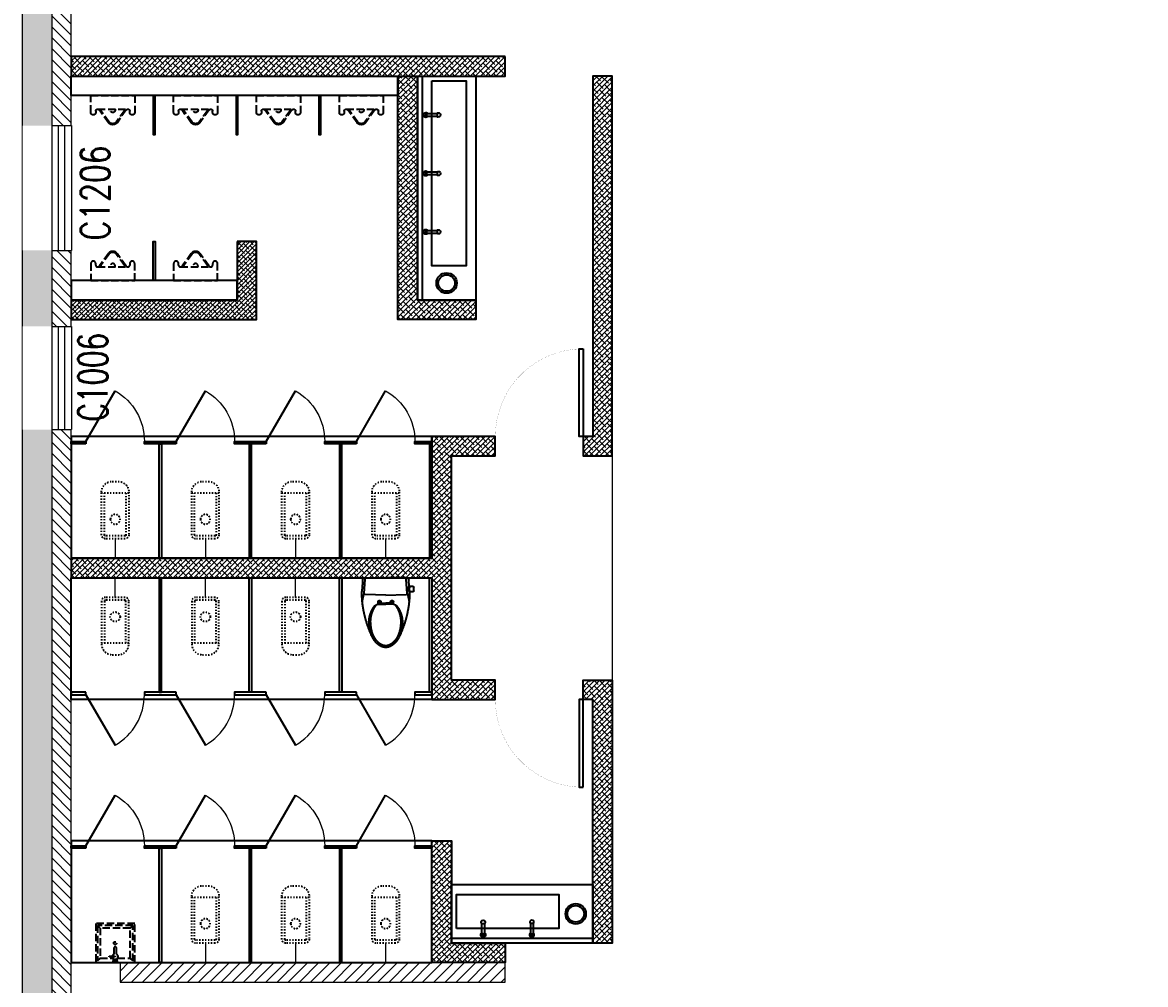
# Model space of a CAD drawing. Header units: millimetres. Extents: x -162958 to 167200, y -450 to 146301.
# Drawn here: x -2 to 11520, y 15575 to 25450 of the extents above; entities that cross this region are included whole.
import ezdxf

# ---------------------------------------------------------------- set-up
doc = ezdxf.new("R2010")
doc.units = ezdxf.units.MM
doc.set_wipeout_variables(frame=1)
for name, pattern in [('ACAD_ISO03W100', [30, 12, -18]), ('DASH', [0.35, 0.25, -0.1]), ('Xr_MB nha xuong CM2$0$DASHED', [0.75, 0.5, -0.25])]:
    doc.linetypes.add(name, pattern=pattern)
doc.layers.get('0').update_dxf_attribs({"lineweight": 5})
doc.layers.get('Defpoints').update_dxf_attribs({"color": 6, "lineweight": 5})
for name, color, linetype in [('0-卫生间', 210, 'Continuous'), ('WIPEOUT', 250, 'Continuous'), ('Xr_MB nha xuong CM2$0$0-TEXT', 30, 'Continuous'), ('Xr_MB nha xuong CM2$0$Xr_MB bao ve$0$$AUDIT_BAD_LAYER1', 7, 'Continuous')]:
    doc.layers.add(name, color=color, linetype=linetype)
for name, color, linetype, lineweight in [('CJSC.3-Net thay', 140, 'Continuous', 5), ('CJSC.6-Hatch', 251, 'Continuous', 5), ('CJSC.8-Cua', 15, 'Continuous', 5), ('WINDOW_TEXT', 7, 'Continuous', 5), ('Xr_MB nha xuong CM2$0$A-Solid-Wall H', 9, 'Continuous', 18), ('Xr_MB nha xuong CM2$0$A-Solid-WallC', 2, 'Continuous', 5), ('Xr_MB nha xuong CM2$0$A-Solid-WallL', 6, 'Continuous', 5), ('Xr_MB nha xuong CM2$0$CJSC.4-Net manh', 8, 'Continuous', 5)]:
    doc.layers.add(name, color=color, linetype=linetype, lineweight=lineweight)
doc.styles.add('_TCH_WINDOW', font='SIMPLEX', dxfattribs={"bigfont": 'GBCBIG'})
pattern_1 = [(225, (2194615.535, 586811.235), (26.5165043, -26.5165043), []), (315, (2194615.535, 586811.235), (79.5495129, -26.5165043), [93.75, -56.25])]
pattern_2 = [(225, (2194615.535, 586511.235), (26.5165043, -26.5165043), []), (315, (2194615.535, 586511.235), (79.5495129, -26.5165043), [93.75, -56.25])]

# ---------------------------------------------------------------- blocks, each defined once
blk = doc.blocks.new('Xr_MB nha xuong CM2$0$20261F 幕墙')
at = {"layer": 'Xr_MB nha xuong CM2$0$A-Solid-Wall H'}
h = blk.add_hatch(dxfattribs=at)
h.set_pattern_fill('ANSI31', color=256, scale=25, angle=-90)
h.paths.add_polyline_path([(3162103, 2258334), (3162103, 2303384), (3161903, 2303384), (3161903, 2258334)])
h = blk.add_hatch(dxfattribs=at)
h.set_pattern_fill('GOST_WOOD', color=256, scale=25, angle=-90)
h.paths.add_polyline_path([(3161903, 2297634), (3161903, 2258334), (3205053, 2258334), (3205053, 2262033), (3205353, 2262033), (3205353, 2258034), (3161603, 2258034), (3161603, 2297634)])
h = blk.add_hatch(dxfattribs=at)
h.set_pattern_fill('ANSI31', color=256, scale=650)
h.set_pattern_definition([(45, (2194615.53, 818061.31), (-57.452426, 57.452426), [])])
h.paths.add_polyline_path([(3162603, 2273634), (3166553, 2273634), (3166553, 2273834), (3162603, 2273834)])
at = {"layer": 'Xr_MB nha xuong CM2$0$A-Solid-WallC', "linetype": 'ByBlock', "lineweight": 0, "ltscale": 0.1}
blk.add_lwpolyline([(3162103, 2258334), (3162103, 2303384), (3161903, 2303384), (3161903, 2258334)], close=True, dxfattribs=at)
at = {"layer": 'Xr_MB nha xuong CM2$0$A-Solid-WallC'}
blk.add_lwpolyline([(3162603, 2273634), (3166553, 2273634), (3166553, 2273834), (3162603, 2273834)], close=True, dxfattribs=at)
at = {"layer": 'Xr_MB nha xuong CM2$0$A-Solid-WallL'}
blk.add_lwpolyline([(3161903, 2297634), (3161903, 2258334), (3205053, 2258334), (3205053, 2262033), (3205353, 2262033), (3205353, 2258034), (3161603, 2258034), (3161603, 2297634)], close=True, dxfattribs=at)
blk = doc.blocks.new('$TCHSYS$APDOOR2D')
at = {"color": 0}
blk.add_line((0.5, 0), (0, 0.866), dxfattribs=at)
at = {"color": 0, "lineweight": 13}
blk.add_arc((0.5, 0), 1, 120, 180, dxfattribs=at)
blk = doc.blocks.new('a7sd58a')
at = {"color": 0, "linetype": 'ACAD_ISO03W100'}
for p, q in [((1723796, -215571, 0), (1723796, -215771, 0)), ((1724235, -215561, 0), (1723806, -215561, 0)), ((1723806, -215781, 0), (1724235, -215781, 0))]:
    blk.add_line(p, q, dxfattribs=at)
at = {"color": 0, "linetype": 'ACAD_ISO03W100', "elevation": 0}
blk.add_lwpolyline([(1723766, -215571), (1723766, -215771, 0.414214), (1723806, -215811), (1724245, -215811, 0.414214), (1724355, -215701), (1724355, -215641, 0.414214), (1724245, -215531), (1723806, -215531, 0.414214)], format="xyb", close=True, dxfattribs=at)
blk.add_lwpolyline([(1724235, -215531), (1724235, -215811)], dxfattribs=at)
at = {"color": 8, "linetype": 'ACAD_ISO03W100'}
blk.add_circle((1723966, -215671, 0), 50, dxfattribs=at)
at = {"color": 0, "linetype": 'ACAD_ISO03W100'}
for centre, start, end in [((1723806, -215571, 0), 90, 180), ((1723806, -215771, 0), 180, 270)]:
    blk.add_arc(centre, 10, start, end, dxfattribs=at)
at = {"layer": 'Defpoints', "color": 250, "elevation": 0}
blk.add_lwpolyline([(1723766, -215671), (1723566, -215671)], dxfattribs=at)
blk = doc.blocks.new('*U254')
at = {"linetype": 'ACAD_ISO03W100', "const_width": 1}
blk.add_lwpolyline([(0, 900, -0.414214), (900, 0, -0.414214)], format="xyb", dxfattribs=at)
blk.add_lwpolyline([(0, 900), (0, 0), (40, 0), (40, 900)], close=True)
blk = doc.blocks.new('A$C93cd1ec7')
at = {"color": 0, "linetype": 'DASH', "ltscale": 300}
for p, q in [((181, 279), (86, 148)), ((189, 273), (104, 156)), ((346, 156), (261, 273)), ((364, 148), (269, 279)), ((0, 175), (0, 0)), ((50, 160), (50, 175)), ((72, 140), (378, 140)), ((400, 175), (400, 160)), ((450, 0), (450, 175)), ((0, 0), (450, 0))]:
    blk.add_line(p, q, dxfattribs=at)
for centre, radius, start, end in [((222, 250), 50, 105.1321, 143.9726), ((222, 250), 40, 105.1321, 143.9726), ((225, 237), 62.5, 74.8679, 105.1321), ((225, 237), 52.5, 74.8679, 105.1321), ((228, 250), 40, 36.0274, 74.8679), ((228, 250), 50, 36.0274, 74.8679), ((25, 175), 25, 0, 180), ((70, 160), 20, 180, 323.9726), ((112, 150), 10, 143.9726, 270), ((225, 150), 25, 336.4218, 203.5782), ((338, 150), 10, 270, 36.0274), ((380, 160), 20, 216.0274, 0), ((425, 175), 25, 0, 180)]:
    blk.add_arc(centre, radius, start, end, dxfattribs=at)
blk = doc.blocks.new('A$C09d8e9ca')
for p, q in [((10, 172), (10, 132)), ((40, 172), (40, 132))]:
    blk.add_line(p, q)
blk.add_lwpolyline([(40, 38), (40, 132, 3), (10, 132), (10, 38, 2.539565)], format="xyb", close=True)
blk.add_lwpolyline([(10, 38), (10, 35), (40, 35), (40, 38)])
for centre, radius in [((25, 152), 10), ((25, 151), 8.04)]:
    blk.add_circle(centre, radius)
blk = doc.blocks.new('20240511twr3r433')
at = {"color": 0, "linetype": 'ACAD_ISO03W100', "ltscale": 0.5}
for points in [[(15220.827, -20729.075, -0.10708), (15221.277, -20728.974, -1.007096)], [(15221.256, -20728.999, 0.039573), (15221.175, -20728.98, -12.874441)], [(15221.242, -20729.219), (15221.247, -20729.008, -0.329174), (15221.259, -20728.999), (15221.406, -20729.008, -0.290353), (15221.418, -20729.018, -0.160174)], [(15221.277, -20728.974), (15221.277, -20728.938, -0.414214), (15221.284, -20728.931), (15221.321, -20728.931, -0.414214), (15221.328, -20728.938), (15221.328, -20728.978)], [(15221.277, -20728.987), (15221.277, -20728.974, -0.414214)], [(15221.277, -20728.974, 0.00001), (15221.277, -20728.974, -0.438582)], [(15221.277, -20728.987), (15221.282, -20728.98, -0.244735), (15221.288, -20728.977), (15221.317, -20728.977, -0.227838), (15221.322, -20728.98), (15221.328, -20728.987)], [(15221.328, -20728.978, 0.001518), (15221.394, -20728.983, -0.438582), (15221.418, -20729.014), (15221.418, -20729.219)], [(15220.827, -20729.075, 0.042781), (15220.783, -20729.098, 0.107173), (15220.722, -20729.158, 0.145045), (15220.704, -20729.219, 0.145045)], [(15220.973, -20729.065, 0.064636), (15220.87, -20729.078, 0.077501), (15220.792, -20729.112, 0.107173), (15220.737, -20729.168, 0.145045), (15220.721, -20729.219, 0.145045)], [(15220.973, -20729.048, 0.064636), (15220.866, -20729.062, 0.034605), (15220.827, -20729.075, 0.107173)], [(15220.973, -20729.048, -0.165444), (15221.139, -20729.113), (15221.139, -20729.123)], [(15220.973, -20729.065, -0.161886), (15221.143, -20729.126, -0.137949), (15221.149, -20729.141), (15221.149, -20729.219)], [(15220.827, -20729.364, -0.042781), (15220.783, -20729.341, -0.107173), (15220.722, -20729.281, -0.145045), (15220.704, -20729.219, -0.145045)], [(15220.973, -20729.374, -0.064636), (15220.87, -20729.361, -0.077501), (15220.792, -20729.326, -0.107173), (15220.737, -20729.271, -0.145045), (15220.721, -20729.219, -0.145045)], [(15220.973, -20729.374, 0.161886), (15221.143, -20729.313, 0.137949), (15221.149, -20729.298), (15221.149, -20729.219)], [(15221.149, -20729.141), (15221.177, -20729.141, -0.645184), (15221.177, -20729.169), (15221.164, -20729.169)], [(15221.149, -20729.151), (15221.159, -20729.151, -0.414214), (15221.164, -20729.156), (15221.164, -20729.173, -0.414214), (15221.159, -20729.178), (15221.149, -20729.178)], [(15221.242, -20729.219), (15221.247, -20729.431, 0.329174), (15221.259, -20729.44), (15221.406, -20729.431, 0.290353), (15221.418, -20729.421, 0.160174)], [(15221.277, -20729.465, -0.002703), (15221.394, -20729.456, 0.438582), (15221.418, -20729.425), (15221.418, -20729.219)], [(15220.973, -20729.391, -0.064636), (15220.866, -20729.377, -0.034605), (15220.827, -20729.364, -0.107173)], [(15220.827, -20729.364, 0.10708), (15221.277, -20729.465, 1.007096)], [(15220.973, -20729.391, 0.165444), (15221.139, -20729.326), (15221.139, -20729.316)], [(15221.149, -20729.288), (15221.159, -20729.288, 0.414214), (15221.164, -20729.283), (15221.164, -20729.266, 0.414214), (15221.159, -20729.261), (15221.149, -20729.261)], [(15221.149, -20729.298), (15221.177, -20729.298, 0.645184), (15221.177, -20729.27), (15221.164, -20729.27)], [(15221.256, -20729.44, -0.039573), (15221.175, -20729.459, 12.874441)]]:
    blk.add_lwpolyline(points, format="xyb", dxfattribs=at)
for points in [[(15221.328, -20728.978), (15221.328, -20728.987), (15221.277, -20728.987)], [(15221.158, -20729.178), (15221.158, -20729.219)], [(15221.158, -20729.261), (15221.158, -20729.219)]]:
    blk.add_lwpolyline(points, dxfattribs=at)
blk = doc.blocks.new('A$C5DCF748B')
at = {"color": 0, "linetype": 'DASH', "ltscale": 300}
for p, q in [((0, 232), (0, 168)), ((10, 223), (10, 216)), ((10, 184), (10, 216)), ((10, 216), (38, 216)), ((10, 184), (10, 177)), ((38, 184), (10, 184)), ((149, 213), (88, 213)), ((88, 187), (149, 187))]:
    blk.add_line(p, q, dxfattribs=at)
for points in [[(0, 0), (400, 0), (400, 400), (0, 400)], [(59, 201), (59, 262), (66, 262), (66, 201)]]:
    blk.add_lwpolyline(points, close=True, dxfattribs=at)
for points in [[(20, 20), (380, 20), (380, 380), (20, 380), (20, 400), (0, 400), (0, 0), (20, 0), (20, 20)], [(45, 355), (20, 380)], [(45, 176), (45, 45), (355, 45), (355, 355), (45, 355), (45, 224)], [(355, 355), (380, 380)], [(20, 20), (45, 45)], [(355, 45), (380, 20)]]:
    blk.add_lwpolyline(points, dxfattribs=at)
for points in [[(34, 200, -0.391834), (59, 229, -0.391834)], [(34, 200, 0.83424), (88, 187)], [(66, 229, -0.264362), (88, 213)]]:
    blk.add_lwpolyline(points, format="xyb", dxfattribs=at)
blk.add_circle((200, 200), 14.6, dxfattribs=at)
for centre, radius, start, end in [((0, 222), 9.75, 4.3993, 91.6263), ((0, 178), 9.75, 268.3737, 355.6007), ((149, 200), 12.7, 270, 90)]:
    blk.add_arc(centre, radius, start, end, dxfattribs=at)
blk = doc.blocks.new('xishoujianE')
at = {"layer": 'CJSC.6-Hatch'}
h = blk.add_hatch(dxfattribs=at)
h.set_pattern_fill('ANSI38', color=251, scale=300, angle=180)
h.set_pattern_definition(pattern_1)
h.paths.add_polyline_path([(3166553, 2283134), (3162103, 2283134), (3162103, 2282934), (3166553, 2282934)])
h = blk.add_hatch(dxfattribs=at)
h.set_pattern_fill('ANSI38', color=251, scale=300, angle=180)
h.set_pattern_definition([(225, (2194565.535, 586511.235), (26.5165043, -26.5165043), []), (315, (2194565.535, 586511.235), (79.5495129, -26.5165043), [93.75, -56.25])])
h.paths.add_polyline_path([(3166253, 2280634), (3166253, 2280434), (3165453, 2280434), (3165453, 2282934), (3165653, 2282934), (3165653, 2280634)])
h = blk.add_hatch(dxfattribs=at)
h.set_pattern_fill('ANSI38', color=251, scale=300, angle=180)
h.set_pattern_definition(pattern_2)
h.paths.add_polyline_path([(3167353, 2279234), (3167353, 2279034), (3167653, 2279034), (3167653, 2282934), (3167453, 2282934), (3167453, 2279234)])
h = blk.add_hatch(dxfattribs=at)
h.set_pattern_fill('ANSI38', color=251, scale=10, angle=180)
h.set_pattern_definition([(225, (2194615.535, 586511.235), (22.4506403, -22.4506403), []), (315, (2194615.535, 586511.235), (67.3519209, -22.4506403), [79.375, -47.625])])
h.paths.add_polyline_path([(3163803, 2281234), (3163803, 2280634), (3162103, 2280634), (3162103, 2280434), (3164003, 2280434), (3164003, 2281234)])
h = blk.add_hatch(dxfattribs=at)
h.set_pattern_fill('ANSI38', color=251, scale=300, angle=180)
h.set_pattern_definition(pattern_2)
h.paths.add_polyline_path([(3165803, 2277984), (3162103, 2277984), (3162103, 2277784), (3165803, 2277784), (3165803, 2276534), (3166453, 2276534), (3166453, 2276734), (3166003, 2276734), (3166003, 2279034), (3166453, 2279034), (3166453, 2279234), (3165803, 2279234)])
h = blk.add_hatch(dxfattribs=at)
h.set_pattern_fill('ANSI38', color=251, scale=300, angle=180)
h.set_pattern_definition(pattern_1)
h.paths.add_polyline_path([(3167353, 2276534), (3167353, 2276734), (3167653, 2276734), (3167653, 2274034), (3167453, 2274034), (3167453, 2276534)])
h = blk.add_hatch(dxfattribs=at)
h.set_pattern_fill('ANSI38', color=251, scale=300, angle=180)
h.set_pattern_definition([(225, (2194615.534, 586811.235), (26.5165043, -26.5165043), []), (315, (2194615.534, 586811.235), (79.5495129, -26.5165043), [93.75, -56.25])])
h.paths.add_polyline_path([(3166553, 2274034), (3166553, 2273834), (3165803, 2273834), (3165803, 2275084), (3166003, 2275084), (3166003, 2274034)])
at = {"layer": '0-卫生间', "ltscale": 1000}
for points in [[(3166553, 2283134), (3162103, 2283134), (3162103, 2282934), (3166553, 2282934)], [(3165803, 2277984), (3162103, 2277984), (3162103, 2277784), (3165803, 2277784), (3165803, 2276534), (3166453, 2276534), (3166453, 2276734), (3166003, 2276734), (3166003, 2279034), (3166453, 2279034), (3166453, 2279234), (3165803, 2279234)], [(3165803, 2279234), (3162103, 2279234), (3162103, 2277984), (3165803, 2277984)], [(3165803, 2276534), (3162103, 2276534), (3162103, 2277784), (3165803, 2277784)], [(3165803, 2275084), (3162103, 2275084), (3162103, 2273834), (3165803, 2273834)]]:
    blk.add_lwpolyline(points, close=True, dxfattribs=at)
at = {"layer": '0-卫生间'}
for points in [[(3162103, 2282934), (3165453, 2282934), (3165453, 2282734), (3162103, 2282734)], [(3166253, 2280634), (3166253, 2280434), (3165453, 2280434), (3165453, 2282934), (3165653, 2282934), (3165653, 2280634)], [(3165653, 2282934), (3166253, 2282934), (3166253, 2280634), (3165653, 2280634)], [(3165653, 2282934), (3165703, 2282934), (3165703, 2280634), (3165653, 2280634)], [(3165803, 2282884), (3166153, 2282884), (3166153, 2280984), (3165803, 2280984)], [(3167353, 2279234), (3167353, 2279034), (3167653, 2279034), (3167653, 2282934), (3167453, 2282934), (3167453, 2279234)], [(3162963, 2282734), (3162943, 2282734), (3162943, 2282334), (3162963, 2282334)], [(3163813, 2282734), (3163793, 2282734), (3163793, 2282334), (3163813, 2282334)], [(3164663, 2282734), (3164643, 2282734), (3164643, 2282334), (3164663, 2282334)], [(3163803, 2281234), (3163803, 2280634), (3162103, 2280634), (3162103, 2280434), (3164003, 2280434), (3164003, 2281234)], [(3162963, 2280834), (3162943, 2280834), (3162943, 2281234), (3162963, 2281234)], [(3162103, 2280634), (3163803, 2280634), (3163803, 2280834), (3162103, 2280834)], [(3162253, 2279159), (3162103, 2279159), (3162103, 2279184), (3162253, 2279184)], [(3163178, 2279159), (3162853, 2279159), (3162853, 2279184), (3163178, 2279184)], [(3163028, 2277984), (3163003, 2277984), (3163003, 2279159), (3163028, 2279159)], [(3164103, 2279159), (3163778, 2279159), (3163778, 2279184), (3164103, 2279184)], [(3163953, 2279159), (3163928, 2279159), (3163928, 2277984), (3163953, 2277984)], [(3165028, 2279159), (3164703, 2279159), (3164703, 2279184), (3165028, 2279184)], [(3164878, 2279159), (3164853, 2279159), (3164853, 2277984), (3164878, 2277984)], [(3165803, 2279159), (3165628, 2279159), (3165628, 2279184), (3165803, 2279184)], [(3165803, 2279159), (3165778, 2279159), (3165778, 2277984), (3165803, 2277984)], [(3163028, 2277784), (3163003, 2277784), (3163003, 2276609), (3163028, 2276609)], [(3163953, 2276609), (3163928, 2276609), (3163928, 2277784), (3163953, 2277784)], [(3164878, 2276609), (3164853, 2276609), (3164853, 2277784), (3164878, 2277784)], [(3165803, 2276609), (3165778, 2276609), (3165778, 2277784), (3165803, 2277784)], [(3167353, 2276534), (3167353, 2276734), (3167653, 2276734), (3167653, 2274034), (3167453, 2274034), (3167453, 2276534)], [(3162253, 2276609), (3162103, 2276609), (3162103, 2276584), (3162253, 2276584)], [(3163178, 2276609), (3162853, 2276609), (3162853, 2276584), (3163178, 2276584)], [(3164103, 2276609), (3163778, 2276609), (3163778, 2276584), (3164103, 2276584)], [(3165028, 2276609), (3164703, 2276609), (3164703, 2276584), (3165028, 2276584)], [(3165803, 2276609), (3165628, 2276609), (3165628, 2276584), (3165803, 2276584)], [(3162253, 2275009), (3162103, 2275009), (3162103, 2275034), (3162253, 2275034)], [(3163178, 2275009), (3162853, 2275009), (3162853, 2275034), (3163178, 2275034)], [(3163028, 2273834), (3163003, 2273834), (3163003, 2275009), (3163028, 2275009)], [(3164103, 2275009), (3163778, 2275009), (3163778, 2275034), (3164103, 2275034)], [(3163953, 2275009), (3163928, 2275009), (3163928, 2273834), (3163953, 2273834)], [(3165028, 2275009), (3164703, 2275009), (3164703, 2275034), (3165028, 2275034)], [(3164878, 2275009), (3164853, 2275009), (3164853, 2273834), (3164878, 2273834)], [(3165803, 2275009), (3165628, 2275009), (3165628, 2275034), (3165803, 2275034)], [(3166553, 2274034), (3166553, 2273834), (3165803, 2273834), (3165803, 2275084), (3166003, 2275084), (3166003, 2274034)], [(3166003, 2274034), (3166003, 2274634), (3167453, 2274634), (3167453, 2274034)], [(3166053, 2274184), (3166053, 2274534), (3167103, 2274534), (3167103, 2274184)], [(3166003, 2274034), (3166003, 2274084), (3167453, 2274084), (3167453, 2274034)]]:
    blk.add_lwpolyline(points, close=True, dxfattribs=at)
for centre, radius in [((3165953, 2280809), 105), ((3165953, 2280809), 85), ((3167278, 2274334), 105), ((3167278, 2274334), 85)]:
    blk.add_circle(centre, radius, dxfattribs=at)
at = {"layer": 'CJSC.3-Net thay', "ltscale": 1000}
blk.add_line((3167653, 2279034), (3167653, 2276734), dxfattribs=at)
at = {"layer": '0-卫生间'}
for name, p, xscale, rotation in [('A$C93cd1ec7', (3162303, 2282734), -1, 180), ('A$C93cd1ec7', (3163153, 2282734), -1, 180), ('A$C93cd1ec7', (3164003, 2282734), -1, 180), ('A$C93cd1ec7', (3164853, 2282734), -1, 180), ('A$C09d8e9ca', (3165891, 2282559), -1.000000000000001, 90), ('A$C09d8e9ca', (3165891, 2281959), -1.000000000000001, 90), ('A$C09d8e9ca', (3165891, 2281359), -1.000000000000001, 90), ('a7sd58a', (3378224, 554418, 0), -1, 270), ('a7sd58a', (3379149, 554418, 0), -1, 270), ('a7sd58a', (3380074, 554418, 0), -1, 270), ('a7sd58a', (3380999, 554418, 0), -1, 270), ('a7sd58a', (3379149, 550268, 0), -1, 270), ('a7sd58a', (3380074, 550268, 0), -1, 270), ('a7sd58a', (3380999, 550268, 0), -1, 270), ('A$C09d8e9ca', (3166303, 2274271), -1, 180)]:
    blk.add_blockref(name, p, dxfattribs=dict(at, xscale=xscale, rotation=rotation))
for p in [(3162303, 2280834), (3163153, 2280834)]:
    blk.add_blockref('A$C93cd1ec7', p, dxfattribs=at)
at = {"layer": '0-卫生间', "xscale": -1}
blk.add_blockref('*U254', (3167353, 2279234), dxfattribs=at)
at = {"layer": '0-卫生间', "xscale": -600, "yscale": 600, "zscale": 25}
for p in [(3162553, 2279184), (3163478, 2279184), (3164403, 2279184), (3165328, 2279184), (3162553, 2275034), (3163478, 2275034), (3164403, 2275034), (3165328, 2275034)]:
    blk.add_blockref('$TCHSYS$APDOOR2D', p, dxfattribs=at)
at = {"layer": '0-卫生间'}
for name, p, rotation in [('a7sd58a', (3378224, 4001349, 0), 270), ('a7sd58a', (3379149, 4001349, 0), 270), ('a7sd58a', (3380074, 4001349, 0), 270), ('*U254', (3167353, 2276534), 180), ('A$C5DCF748B', (3162753, 2273834), 90), ('A$C09d8e9ca', (3166853, 2274271), 180)]:
    blk.add_blockref(name, p, dxfattribs=dict(at, rotation=rotation))
for name, p, xscale, yscale, zscale, rotation in [('20240511twr3r433', (23894548, -12943635), -1000.000000000009, 1000.000000000009, 1000.000000000009, 270), ('$TCHSYS$APDOOR2D', (3162553, 2276584), 600, 600, 25, 180), ('$TCHSYS$APDOOR2D', (3163478, 2276584), 600, 600, 25, 180), ('$TCHSYS$APDOOR2D', (3164403, 2276584), 600, 600, 25, 180), ('$TCHSYS$APDOOR2D', (3165328, 2276584), 600, 600, 25, 180)]:
    blk.add_blockref(name, p, dxfattribs=dict(at, xscale=xscale, yscale=yscale, zscale=zscale, rotation=rotation))
blk = doc.blocks.new('20240511$TCHSYS$WIN2D')
at = {"color": 0}
for p, q in [((-0.5, 0.5), (0.5, 0.5)), ((-0.5, 0.5), (-0.5, -0.5)), ((0.5, 0.5), (0.5, -0.5)), ((0.5, 0.1667), (-0.5, 0.1667)), ((0.5, -0.1667), (-0.5, -0.1667)), ((-0.5, -0.5), (0.5, -0.5))]:
    blk.add_line(p, q, dxfattribs=at)
blk = doc.blocks.new('YQ0515182700')
for points in [[(0, 24391), (500, 24391), (500, 23111), (0, 23111)], [(0, 22331), (500, 22331), (500, 21271), (0, 21271)]]:
    blk.add_wipeout(points).dxf.layer = 'WIPEOUT'
at = {"layer": 'CJSC.8-Cua'}
ref = blk.add_blockref('20240511$TCHSYS$WIN2D', (400, 23751), dxfattribs=dict(at, xscale=-1280.000000000001, yscale=200.0000000000003, zscale=200, rotation=90))
ref.add_attrib('A', 'C1206', (892, 23213), dxfattribs={"layer": 'WINDOW_TEXT', "height": 295.4, "rotation": 90, "style": '_TCH_WINDOW', "width": 0.761719})
ref = blk.add_blockref('20240511$TCHSYS$WIN2D', (400, 21801), dxfattribs=dict(at, xscale=-1060.000000000001, yscale=200.0000000000003, zscale=200, rotation=90))
ref.add_attrib('A', 'C1006', (871, 21355), dxfattribs={"layer": 'WINDOW_TEXT', "height": 300, "rotation": 90, "style": '_TCH_WINDOW', "width": 0.7})

msp = doc.modelspace()

# ---------------------------------------------------------------- block references
at = {"layer": 'CJSC.8-Cua'}
msp.add_blockref('Xr_MB nha xuong CM2$0$20261F 幕墙', (-3161603.5, -2258033.7), dxfattribs=at)

# ---------------------------------------------------------------- next in the draw order: linework, layer by layer
at = {"layer": 'Xr_MB nha xuong CM2$0$CJSC.4-Net manh', "linetype": 'Xr_MB nha xuong CM2$0$DASHED', "ltscale": 2000, "const_width": 3}
msp.add_lwpolyline([(-0.2, -0.2), (165999.8, -0.2), (165999.8, 146299.9), (-0.2, 146299.9)], close=True, dxfattribs=at)

# ---------------------------------------------------------------- next in the draw order: block references
at = {"layer": 'Xr_MB nha xuong CM2$0$0-TEXT'}
msp.add_blockref('xishoujianE', (-3161603.5, -2258033.7), dxfattribs=at)

# ---------------------------------------------------------------- next in the draw order: block references
at = {"layer": 'Xr_MB nha xuong CM2$0$Xr_MB bao ve$0$$AUDIT_BAD_LAYER1', "color": 2, "ltscale": 1000}
msp.add_blockref('YQ0515182700', (0, -0.4), dxfattribs=at)

doc.saveas('drawing.dxf')
